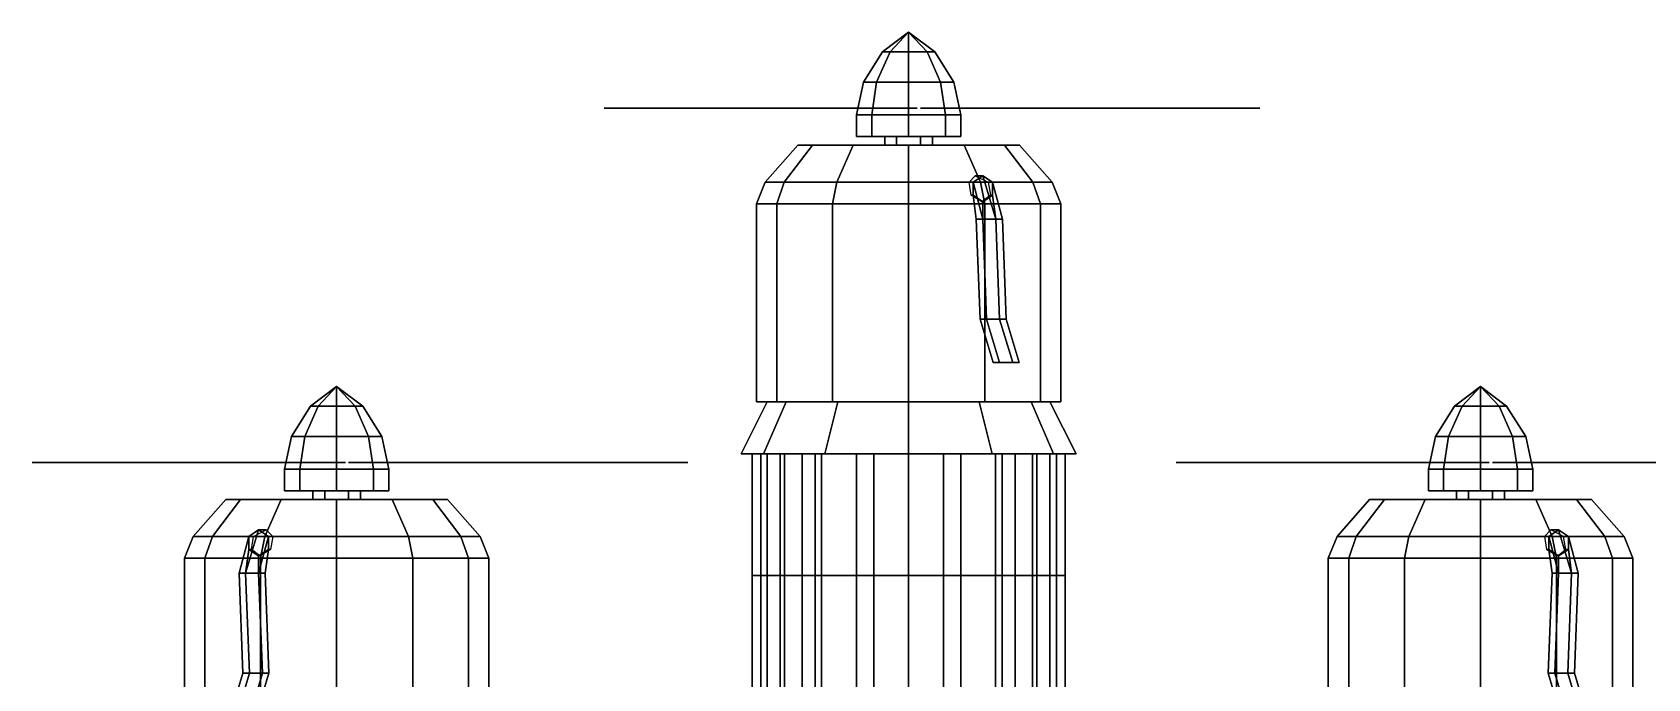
# Model space of a CAD drawing. Header units: millimetres. Extents: x -10.5 to 10.5, y -7.9 to 18.1.
# Drawn here: x -4.03 to 3.4, y 4.88 to 7.86 of the extents above; entities that cross this region are included whole.
import ezdxf

# ---------------------------------------------------------------- set-up
doc = ezdxf.new("R2010")
doc.units = ezdxf.units.MM
for name, color, linetype in [('prop', 1, 'Continuous'), ('wing1', 1, 'Continuous'), ('wing2', 5, 'Continuous')]:
    doc.layers.add(name, color=color, linetype=linetype)

msp = doc.modelspace()

# ---------------------------------------------------------------- linework, layer by layer
for points in [[(-0.4417, 7.34, 0.215), (-0.51, 7.34, -0.04), (-0.66, 7.17, -0.04), (-0.5716, 7.17, 0.29)], [(-0.51, 7.34, -0.04), (-0.4417, 7.34, -0.295), (-0.5716, 7.17, -0.37), (-0.66, 7.17, -0.04)], [(-0.255, 7.34, 0.4017), (-0.4417, 7.34, 0.215), (-0.5716, 7.17, 0.29), (-0.33, 7.17, 0.5316)], [(-0.4417, 7.34, -0.295), (-0.255, 7.34, -0.4817), (-0.33, 7.17, -0.6116), (-0.5716, 7.17, -0.37)], [(0.4417, 7.34, 0.215), (-0.51, 7.34, -0.04), (-0.4417, 7.34, 0.215), (0.255, 7.34, 0.4017)], [(0.51, 7.34, -0.04), (-0.4417, 7.34, -0.295), (-0.51, 7.34, -0.04), (0.4417, 7.34, 0.215)], [(0.255, 7.34, 0.4017), (-0.4417, 7.34, 0.215), (-0.255, 7.34, 0.4017), (0, 7.34, 0.47)], [(0.4417, 7.34, -0.295), (-0.255, 7.34, -0.4817), (-0.4417, 7.34, -0.295), (0.51, 7.34, -0.04)], [(0, 7.34, 0.47), (-0.255, 7.34, 0.4017), (-0.33, 7.17, 0.5316), (0, 7.17, 0.62)], [(-0.255, 7.34, -0.4817), (0, 7.34, -0.55), (0, 7.17, -0.7), (-0.33, 7.17, -0.6116)], [(0.255, 7.34, -0.4817), (0, 7.34, -0.55), (-0.255, 7.34, -0.4817), (0.4417, 7.34, -0.295)], [(0.255, 7.34, 0.4017), (0, 7.34, 0.47), (0, 7.17, 0.62), (0.33, 7.17, 0.5316)], [(0, 7.34, -0.55), (0.255, 7.34, -0.4817), (0.33, 7.17, -0.6116), (0, 7.17, -0.7)], [(0.4417, 7.34, 0.215), (0.255, 7.34, 0.4017), (0.33, 7.17, 0.5316), (0.5716, 7.17, 0.29)], [(0.255, 7.34, -0.4817), (0.4417, 7.34, -0.295), (0.5716, 7.17, -0.37), (0.33, 7.17, -0.6116)], [(0.51, 7.34, -0.04), (0.4417, 7.34, 0.215), (0.5716, 7.17, 0.29), (0.66, 7.17, -0.04)], [(0.4417, 7.34, -0.295), (0.51, 7.34, -0.04), (0.66, 7.17, -0.04), (0.5716, 7.17, -0.37)], [(-0.6062, 7.07, -0.39), (-0.7, 7.07, -0.04), (-0.66, 7.17, -0.04), (-0.5716, 7.17, -0.37)], [(-0.7, 7.07, -0.04), (-0.6062, 7.07, 0.31), (-0.5716, 7.17, 0.29), (-0.66, 7.17, -0.04)], [(-0.35, 7.07, -0.6462), (-0.6062, 7.07, -0.39), (-0.5716, 7.17, -0.37), (-0.33, 7.17, -0.6116)], [(-0.6062, 7.07, 0.31), (-0.35, 7.07, 0.5662), (-0.33, 7.17, 0.5316), (-0.5716, 7.17, 0.29)], [(0, 7.07, -0.74), (-0.35, 7.07, -0.6462), (-0.33, 7.17, -0.6116), (0, 7.17, -0.7)], [(-0.35, 7.07, 0.5662), (0, 7.07, 0.66), (0, 7.17, 0.62), (-0.33, 7.17, 0.5316)], [(0.35, 7.07, -0.6462), (0, 7.07, -0.74), (0, 7.17, -0.7), (0.33, 7.17, -0.6116)], [(0, 7.07, 0.66), (0.35, 7.07, 0.5662), (0.33, 7.17, 0.5316), (0, 7.17, 0.62)], [(0.3413, 7.2, -0.6512), (0.2963, 7.17, -0.6772), (0.278, 7.17, -0.6416), (0.3063, 7.2, -0.5906)], [(0.2963, 7.17, -0.6772), (0.2963, 7.11, -0.6772), (0.288, 7.11, -0.6589), (0.278, 7.17, -0.6416)], [(0.2963, 7.17, -0.6772), (0.3413, 7.2, -0.6512), (0.4013, 7, -0.7551), (0.3413, 7, -0.7551)], [(0.2963, 7.11, -0.6772), (0.2963, 7.17, -0.6772), (0.3413, 7, -0.7551), (0.3113, 7, -0.7032)], [(0.3863, 7.17, -0.6252), (0.3413, 7.2, -0.6512), (0.3063, 7.2, -0.5906), (0.3663, 7.17, -0.5906)], [(0.6062, 7.07, -0.39), (0.35, 7.07, -0.6462), (0.33, 7.17, -0.6116), (0.5716, 7.17, -0.37)], [(0.35, 7.07, 0.5662), (0.6062, 7.07, 0.31), (0.5716, 7.17, 0.29), (0.33, 7.17, 0.5316)], [(0.3413, 7.2, -0.6512), (0.3863, 7.17, -0.6252), (0.4313, 7, -0.7032), (0.4013, 7, -0.7551)], [(0.3863, 7.11, -0.6252), (0.3863, 7.17, -0.6252), (0.3663, 7.17, -0.5906), (0.3763, 7.11, -0.6079)], [(0.3863, 7.17, -0.6252), (0.3863, 7.11, -0.6252), (0.4013, 7, -0.6512), (0.4313, 7, -0.7032)], [(0.7, 7.07, -0.04), (0.6062, 7.07, -0.39), (0.5716, 7.17, -0.37), (0.66, 7.17, -0.04)], [(0.6062, 7.07, 0.31), (0.7, 7.07, -0.04), (0.66, 7.17, -0.04), (0.5716, 7.17, 0.29)], [(-0.6062, 7.07, 0.31), (-0.7, 7.07, -0.04), (-0.7, 6.16, -0.04), (-0.6062, 6.16, 0.31)], [(-0.7, 7.07, -0.04), (-0.6062, 7.07, -0.39), (-0.6062, 6.16, -0.39), (-0.7, 6.16, -0.04)], [(-0.35, 7.07, 0.5662), (-0.6062, 7.07, 0.31), (-0.6062, 6.16, 0.31), (-0.35, 6.16, 0.5662)], [(-0.6062, 7.07, -0.39), (-0.35, 7.07, -0.6462), (-0.35, 6.16, -0.6462), (-0.6062, 6.16, -0.39)], [(0, 7.07, 0.66), (-0.35, 7.07, 0.5662), (-0.35, 6.16, 0.5662), (0, 6.16, 0.66)], [(-0.35, 7.07, -0.6462), (0, 7.07, -0.74), (0, 6.16, -0.74), (-0.35, 6.16, -0.6462)], [(0.35, 7.07, 0.5662), (0, 7.07, 0.66), (0, 6.16, 0.66), (0.35, 6.16, 0.5662)], [(0, 7.07, -0.74), (0.35, 7.07, -0.6462), (0.35, 6.16, -0.6462), (0, 6.16, -0.74)], [(0.2963, 7.11, -0.6772), (0.3413, 7.08, -0.6512), (0.3363, 7.08, -0.6426), (0.288, 7.11, -0.6589)], [(0.3413, 7.08, -0.6512), (0.2963, 7.11, -0.6772), (0.3113, 7, -0.7032), (0.3413, 7, -0.6512)], [(0.3413, 7.08, -0.6512), (0.3863, 7.11, -0.6252), (0.3763, 7.11, -0.6079), (0.3363, 7.08, -0.6426)], [(0.3863, 7.11, -0.6252), (0.3413, 7.08, -0.6512), (0.3413, 7, -0.6512), (0.4013, 7, -0.6512)], [(0.6062, 7.07, 0.31), (0.35, 7.07, 0.5662), (0.35, 6.16, 0.5662), (0.6062, 6.16, 0.31)], [(0.35, 7.07, -0.6462), (0.6062, 7.07, -0.39), (0.6062, 6.16, -0.39), (0.35, 6.16, -0.6462)], [(0.7, 7.07, -0.04), (0.6062, 7.07, 0.31), (0.6062, 6.16, 0.31), (0.7, 6.16, -0.04)], [(0.6062, 7.07, -0.39), (0.7, 7.07, -0.04), (0.7, 6.16, -0.04), (0.6062, 6.16, -0.39)], [(0.3413, 7, -0.6512), (0.3113, 7, -0.7032), (0.3287, 6.54, -0.6932), (0.3587, 6.54, -0.6412)], [(0.3113, 7, -0.7032), (0.3413, 7, -0.7551), (0.3587, 6.54, -0.7451), (0.3287, 6.54, -0.6932)], [(0.3413, 7, -0.7551), (0.4013, 7, -0.7551), (0.4187, 6.54, -0.7451), (0.3587, 6.54, -0.7451)], [(0.4013, 7, -0.6512), (0.3413, 7, -0.6512), (0.3587, 6.54, -0.6412), (0.4187, 6.54, -0.6412)], [(0.4013, 7, -0.7551), (0.4313, 7, -0.7032), (0.4487, 6.54, -0.6932), (0.4187, 6.54, -0.7451)], [(0.4313, 7, -0.7032), (0.4013, 7, -0.6512), (0.4187, 6.54, -0.6412), (0.4487, 6.54, -0.6932)], [(0.3587, 6.54, -0.6412), (0.3287, 6.54, -0.6932), (0.3887, 6.34, -0.7971), (0.4187, 6.34, -0.7451)], [(0.3287, 6.54, -0.6932), (0.3587, 6.54, -0.7451), (0.4187, 6.34, -0.8491), (0.3887, 6.34, -0.7971)], [(0.3587, 6.54, -0.7451), (0.4187, 6.54, -0.7451), (0.4787, 6.34, -0.8491), (0.4187, 6.34, -0.8491)], [(0.4187, 6.54, -0.6412), (0.3587, 6.54, -0.6412), (0.4187, 6.34, -0.7451), (0.4787, 6.34, -0.7451)], [(0.4187, 6.54, -0.7451), (0.4487, 6.54, -0.6932), (0.5087, 6.34, -0.7971), (0.4787, 6.34, -0.8491)], [(0.4487, 6.54, -0.6932), (0.4187, 6.54, -0.6412), (0.4787, 6.34, -0.7451), (0.5087, 6.34, -0.7971)], [(-0.6668, 5.92, -0.53), (-0.77, 5.92, -0.06), (-0.65, 6.16, -0.03), (-0.5629, 6.16, -0.355)], [(-0.77, 5.92, -0.06), (-0.6668, 5.92, 0.355), (-0.5629, 6.16, 0.295), (-0.65, 6.16, -0.03)], [(-0.6062, 6.16, 0.31), (-0.7, 6.16, -0.04), (-0.65, 6.16, -0.03), (-0.5629, 6.16, 0.295)], [(-0.7, 6.16, -0.04), (-0.6062, 6.16, -0.39), (-0.5629, 6.16, -0.355), (-0.65, 6.16, -0.03)], [(-0.385, 5.92, -0.69), (-0.6668, 5.92, -0.53), (-0.5629, 6.16, -0.355), (-0.325, 6.16, -0.5929)], [(-0.6668, 5.92, 0.355), (-0.385, 5.92, 0.6368), (-0.325, 6.16, 0.5329), (-0.5629, 6.16, 0.295)], [(-0.35, 6.16, 0.5662), (-0.6062, 6.16, 0.31), (-0.5629, 6.16, 0.295), (-0.325, 6.16, 0.5329)], [(-0.6062, 6.16, -0.39), (-0.35, 6.16, -0.6462), (-0.325, 6.16, -0.5929), (-0.5629, 6.16, -0.355)], [(0, 5.92, -0.8), (-0.385, 5.92, -0.69), (-0.325, 6.16, -0.5929), (0, 6.16, -0.68)], [(-0.385, 5.92, 0.6368), (0, 5.92, 0.74), (0, 6.16, 0.62), (-0.325, 6.16, 0.5329)], [(0, 6.16, 0.66), (-0.35, 6.16, 0.5662), (-0.325, 6.16, 0.5329), (-0.005, 6.16, 0.6187)], [(-0.35, 6.16, -0.6462), (0, 6.16, -0.74), (0, 6.16, -0.68), (-0.325, 6.16, -0.5929)], [(0.385, 5.92, -0.69), (0, 5.92, -0.8), (0, 6.16, -0.68), (0.325, 6.16, -0.5929)], [(0, 5.92, 0.74), (0.385, 5.92, 0.6368), (0.325, 6.16, 0.5329), (0, 6.16, 0.62)], [(0.35, 6.16, 0.5662), (0, 6.16, 0.66), (0, 6.16, 0.62), (0.325, 6.16, 0.5329)], [(0, 6.16, -0.74), (0.35, 6.16, -0.6462), (0.325, 6.16, -0.5929), (0, 6.16, -0.68)], [(0.6668, 5.92, -0.53), (0.385, 5.92, -0.69), (0.325, 6.16, -0.5929), (0.5629, 6.16, -0.355)], [(0.385, 5.92, 0.6368), (0.6668, 5.92, 0.355), (0.5629, 6.16, 0.295), (0.325, 6.16, 0.5329)], [(0.35, 6.16, -0.6462), (0.6062, 6.16, -0.39), (0.5629, 6.16, -0.355), (0.325, 6.16, -0.5929)], [(0.6062, 6.16, 0.31), (0.35, 6.16, 0.5662), (0.325, 6.16, 0.5329), (0.5629, 6.16, 0.295)], [(0.77, 5.92, -0.06), (0.6668, 5.92, -0.53), (0.5629, 6.16, -0.355), (0.65, 6.16, -0.03)], [(0.6668, 5.92, 0.355), (0.77, 5.92, -0.06), (0.65, 6.16, -0.03), (0.5629, 6.16, 0.295)], [(0.6062, 6.16, -0.39), (0.7, 6.16, -0.04), (0.65, 6.16, -0.03), (0.5629, 6.16, -0.355)], [(0.7, 6.16, -0.04), (0.6062, 6.16, 0.31), (0.5629, 6.16, 0.295), (0.65, 6.16, -0.03)], [(-0.77, 5.92, -0.06), (0.6668, 5.92, -0.53), (0.77, 5.92, -0.06), (-0.6668, 5.92, 0.355)], [(-0.6668, 5.92, -0.53), (0.385, 5.92, -0.69), (0.6668, 5.92, -0.53), (-0.77, 5.92, -0.06)], [(-0.72, 5.92, 0.04), (-0.72, 5.92, -0.29), (-0.72, 5.36, -0.36), (-0.72, 5.36, 0.14)], [(-0.72, 5.92, -0.29), (-0.65, 5.92, -0.46), (-0.65, 5.36, -0.53), (-0.72, 5.36, -0.36)], [(-0.68, 5.92, 0.2), (-0.72, 5.92, 0.04), (-0.72, 5.36, 0.14), (-0.68, 5.36, 0.3)], [(-0.59, 5.92, 0.36), (-0.68, 5.92, 0.2), (-0.68, 5.36, 0.3), (-0.59, 5.36, 0.46)], [(-0.6668, 5.92, 0.355), (0.77, 5.92, -0.06), (0.6668, 5.92, 0.355), (-0.385, 5.92, 0.6368)], [(-0.385, 5.92, -0.69), (0, 5.92, -0.8), (0.385, 5.92, -0.69), (-0.6668, 5.92, -0.53)], [(-0.65, 5.92, -0.46), (-0.57, 5.92, -0.55), (-0.57, 5.36, -0.62), (-0.65, 5.36, -0.53)], [(-0.49, 5.92, 0.48), (-0.59, 5.92, 0.36), (-0.59, 5.36, 0.46), (-0.49, 5.36, 0.58)], [(-0.57, 5.92, -0.55), (-0.43, 5.92, -0.65), (-0.43, 5.36, -0.72), (-0.57, 5.36, -0.62)], [(-0.4, 5.92, 0.56), (-0.49, 5.92, 0.48), (-0.49, 5.36, 0.58), (-0.4, 5.36, 0.66)], [(-0.43, 5.92, -0.65), (-0.24, 5.92, -0.7), (-0.24, 5.36, -0.77), (-0.43, 5.36, -0.72)], [(-0.16, 5.92, 0.66), (-0.4, 5.92, 0.56), (-0.4, 5.36, 0.66), (-0.16, 5.36, 0.76)], [(-0.385, 5.92, 0.6368), (0.6668, 5.92, 0.355), (0.385, 5.92, 0.6368), (0, 5.92, 0.74)], [(-0.24, 5.92, -0.7), (0.24, 5.92, -0.7), (0.24, 5.36, -0.77), (-0.24, 5.36, -0.77)], [(0, 5.92, 0.67), (-0.16, 5.92, 0.66), (-0.16, 5.36, 0.76), (0, 5.36, 0.77)], [(0, 5.36, 0.77), (0.16, 5.36, 0.76), (0.16, 5.92, 0.66), (0, 5.92, 0.67)], [(0.16, 5.36, 0.76), (0.4, 5.36, 0.66), (0.4, 5.92, 0.56), (0.16, 5.92, 0.66)], [(0.43, 5.36, -0.72), (0.24, 5.36, -0.77), (0.24, 5.92, -0.7), (0.43, 5.92, -0.65)], [(0.4, 5.36, 0.66), (0.49, 5.36, 0.58), (0.49, 5.92, 0.48), (0.4, 5.92, 0.56)], [(0.57, 5.36, -0.62), (0.43, 5.36, -0.72), (0.43, 5.92, -0.65), (0.57, 5.92, -0.55)], [(0.49, 5.36, 0.58), (0.59, 5.36, 0.46), (0.59, 5.92, 0.36), (0.49, 5.92, 0.48)], [(0.65, 5.36, -0.53), (0.57, 5.36, -0.62), (0.57, 5.92, -0.55), (0.65, 5.92, -0.46)], [(0.59, 5.36, 0.46), (0.68, 5.36, 0.3), (0.68, 5.92, 0.2), (0.59, 5.92, 0.36)], [(0.72, 5.36, -0.36), (0.65, 5.36, -0.53), (0.65, 5.92, -0.46), (0.72, 5.92, -0.29)], [(0.68, 5.36, 0.3), (0.72, 5.36, 0.14), (0.72, 5.92, 0.04), (0.68, 5.92, 0.2)], [(0.72, 5.36, 0.14), (0.72, 5.36, -0.36), (0.72, 5.92, -0.29), (0.72, 5.92, 0.04)], [(-0.72, 5.36, 0.14), (-0.72, 5.36, -0.36), (-0.72, 4.8, -0.36), (-0.72, 4.8, 0.21)], [(-0.72, 5.36, -0.36), (-0.65, 5.36, -0.53), (-0.65, 4.8, -0.53), (-0.72, 4.8, -0.36)], [(-0.68, 5.36, 0.3), (-0.72, 5.36, 0.14), (-0.72, 4.8, 0.21), (-0.68, 4.8, 0.37)], [(-0.59, 5.36, 0.46), (-0.68, 5.36, 0.3), (-0.68, 4.8, 0.37), (-0.59, 4.8, 0.53)], [(-0.65, 5.36, -0.53), (-0.57, 5.36, -0.62), (-0.57, 4.8, -0.62), (-0.65, 4.8, -0.53)], [(-0.49, 5.36, 0.58), (-0.59, 5.36, 0.46), (-0.59, 4.8, 0.53), (-0.49, 4.8, 0.65)], [(-0.57, 5.36, -0.62), (-0.43, 5.36, -0.72), (-0.43, 4.8, -0.72), (-0.57, 4.8, -0.62)], [(-0.4, 5.36, 0.66), (-0.49, 5.36, 0.58), (-0.49, 4.8, 0.65), (-0.4, 4.8, 0.73)], [(-0.43, 5.36, -0.72), (-0.24, 5.36, -0.77), (-0.24, 4.8, -0.77), (-0.43, 4.8, -0.72)], [(-0.16, 5.36, 0.76), (-0.4, 5.36, 0.66), (-0.4, 4.8, 0.73), (-0.16, 4.8, 0.83)], [(0.24, 4.8, -0.77), (-0.24, 4.8, -0.77), (-0.24, 5.36, -0.77), (0.24, 5.36, -0.77)], [(0, 5.36, 0.77), (-0.16, 5.36, 0.76), (-0.16, 4.8, 0.83), (0, 4.8, 0.84)], [(0, 4.8, 0.84), (0.16, 4.8, 0.83), (0.16, 5.36, 0.76), (0, 5.36, 0.77)], [(0.16, 4.8, 0.83), (0.4, 4.8, 0.73), (0.4, 5.36, 0.66), (0.16, 5.36, 0.76)], [(0.43, 4.8, -0.72), (0.24, 4.8, -0.77), (0.24, 5.36, -0.77), (0.43, 5.36, -0.72)], [(0.4, 4.8, 0.73), (0.49, 4.8, 0.65), (0.49, 5.36, 0.58), (0.4, 5.36, 0.66)], [(0.57, 4.8, -0.62), (0.43, 4.8, -0.72), (0.43, 5.36, -0.72), (0.57, 5.36, -0.62)], [(0.49, 4.8, 0.65), (0.59, 4.8, 0.53), (0.59, 5.36, 0.46), (0.49, 5.36, 0.58)], [(0.65, 4.8, -0.53), (0.57, 4.8, -0.62), (0.57, 5.36, -0.62), (0.65, 5.36, -0.53)], [(0.59, 4.8, 0.53), (0.68, 4.8, 0.37), (0.68, 5.36, 0.3), (0.59, 5.36, 0.46)], [(0.72, 4.8, -0.36), (0.65, 4.8, -0.53), (0.65, 5.36, -0.53), (0.72, 5.36, -0.36)], [(0.68, 4.8, 0.37), (0.72, 4.8, 0.21), (0.72, 5.36, 0.14), (0.68, 5.36, 0.3)], [(0.72, 4.8, 0.21), (0.72, 4.8, -0.36), (0.72, 5.36, -0.36), (0.72, 5.36, 0.14)]]:
    msp.add_3dface(points)
at = {"layer": 'prop'}
for points in [[(0, 7.86), (-0.12, 7.77), (-0.0849, 7.77, 0.0849), (0, 7.86)], [(0, 7.86), (-0.0849, 7.77, -0.0849), (-0.12, 7.77), (0, 7.86)], [(0, 7.86), (-0.0849, 7.77, 0.0849), (0, 7.77, 0.12), (0, 7.86)], [(0, 7.86), (0, 7.77, -0.12), (-0.0849, 7.77, -0.0849), (0, 7.86)], [(0, 7.86), (0, 7.77, 0.12), (0.0849, 7.77, 0.0849), (0, 7.86)], [(0, 7.86), (0.0849, 7.77, 0.0849), (0.12, 7.77), (0, 7.86)], [(0, 7.86), (0.12, 7.77), (0.0849, 7.77, -0.0849), (0, 7.86)], [(0, 7.86), (0.0849, 7.77, -0.0849), (0, 7.77, -0.12), (0, 7.86)], [(-0.12, 7.77), (-0.2078, 7.63), (-0.147, 7.63, 0.147), (-0.0849, 7.77, 0.0849)], [(-0.0849, 7.77, -0.0849), (-0.147, 7.63, -0.147), (-0.2078, 7.63), (-0.12, 7.77)], [(-0.0849, 7.77, 0.0849), (-0.147, 7.63, 0.147), (0, 7.63, 0.2078), (0, 7.77, 0.12)], [(0, 7.77, -0.12), (0, 7.63, -0.2078), (-0.147, 7.63, -0.147), (-0.0849, 7.77, -0.0849)], [(0, 7.77, 0.12), (0, 7.63, 0.2078), (0.147, 7.63, 0.147), (0.0849, 7.77, 0.0849)], [(0.0849, 7.77, -0.0849), (0.147, 7.63, -0.147), (0, 7.63, -0.2078), (0, 7.77, -0.12)], [(0.0849, 7.77, 0.0849), (0.147, 7.63, 0.147), (0.2078, 7.63), (0.12, 7.77)], [(0.12, 7.77), (0.2078, 7.63), (0.147, 7.63, -0.147), (0.0849, 7.77, -0.0849)], [(-0.2078, 7.63), (-0.24, 7.48), (-0.1697, 7.48, 0.1697), (-0.147, 7.63, 0.147)], [(-0.147, 7.63, -0.147), (-0.1697, 7.48, -0.1697), (-0.24, 7.48), (-0.2078, 7.63)], [(-0.147, 7.63, 0.147), (-0.1697, 7.48, 0.1697), (0, 7.48, 0.24), (0, 7.63, 0.2078)], [(0, 7.63, -0.2078), (0, 7.48, -0.24), (-0.1697, 7.48, -0.1697), (-0.147, 7.63, -0.147)], [(0, 7.63, 0.2078), (0, 7.48, 0.24), (0.1697, 7.48, 0.1697), (0.147, 7.63, 0.147)], [(0.147, 7.63, -0.147), (0.1697, 7.48, -0.1697), (0, 7.48, -0.24), (0, 7.63, -0.2078)], [(0.147, 7.63, 0.147), (0.1697, 7.48, 0.1697), (0.24, 7.48), (0.2078, 7.63)], [(0.2078, 7.63), (0.24, 7.48), (0.1697, 7.48, -0.1697), (0.147, 7.63, -0.147)], [(-1.2989, 7.51, -1.0502), (-1.0516, 7.51, -0.6187), (-1.3996, 7.51, -1.0159), (-1.3646, 7.51, -1.0765)], [(-1.3646, 7.51, -1.0765), (-1.3996, 7.51, -1.0159), (-1.0516, 7.51, -0.6187), (-1.2989, 7.51, -1.0502)], [(-1.2989, 7.51, -1.0502), (-1.0516, 7.51, -0.6187), (-0.8637, 7.51, -0.464), (-0.8649, 7.51, -0.7419)], [(-0.8649, 7.51, -0.7419), (-0.8637, 7.51, -0.464), (-1.0516, 7.51, -0.6187), (-1.2989, 7.51, -1.0502)], [(-0.8649, 7.51, -0.7419), (-0.8637, 7.51, -0.464), (-0.7042, 7.51, -0.3604), (-0.5435, 7.51, -0.4986)], [(-0.5435, 7.51, -0.4986), (-0.7042, 7.51, -0.3604), (-0.8637, 7.51, -0.464), (-0.8649, 7.51, -0.7419)], [(-0.5435, 7.51, -0.4986), (-0.7042, 7.51, -0.3604), (-0.0843, 7.51, -0.014), (-0.0443, 7.51, -0.0833)], [(-0.0443, 7.51, -0.0833), (-0.0843, 7.51, -0.014), (-0.7042, 7.51, -0.3604), (-0.5435, 7.51, -0.4986)], [(-0.21, 7.51, 1.12), (0.03, 7.51, 0.98), (-0.01, 7.51, 1.22), (-0.26, 7.51, 1.65)], [(-0.26, 7.51, 1.65), (-0.01, 7.51, 1.22), (0.03, 7.51, 0.98), (-0.21, 7.51, 1.12)], [(-0.25, 7.51, 1.72), (-0.18, 7.51, 1.72), (-0.01, 7.51, 1.22), (-0.26, 7.51, 1.65)], [(-0.26, 7.51, 1.65), (-0.01, 7.51, 1.22), (-0.18, 7.51, 1.72), (-0.25, 7.51, 1.72)], [(-0.21, 7.51, 1.12), (0.03, 7.51, 0.98), (0.04, 7.51, 0.79), (-0.16, 7.51, 0.72)], [(-0.16, 7.51, 0.72), (0.04, 7.51, 0.79), (0.03, 7.51, 0.98), (-0.21, 7.51, 1.12)], [(-0.05, 7.51, 0.08), (0.03, 7.51, 0.08), (0.04, 7.51, 0.79), (-0.16, 7.51, 0.72)], [(-0.16, 7.51, 0.72), (0.04, 7.51, 0.79), (0.03, 7.51, 0.08), (-0.05, 7.51, 0.08)], [(0.7035, 7.51, -0.2214), (0.6642, 7.51, -0.4296), (0.0543, 7.51, -0.066), (0.0943, 7.51, 0.0033)], [(0.0943, 7.51, 0.0033), (0.0543, 7.51, -0.066), (0.6642, 7.51, -0.4296), (0.7035, 7.51, -0.2214)], [(1.0749, 7.51, -0.3781), (0.8337, 7.51, -0.516), (0.6642, 7.51, -0.4296), (0.7035, 7.51, -0.2214)], [(0.7035, 7.51, -0.2214), (0.6642, 7.51, -0.4296), (0.8337, 7.51, -0.516), (1.0749, 7.51, -0.3781)], [(1.5589, 7.51, -0.5998), (1.0616, 7.51, -0.6013), (0.8337, 7.51, -0.516), (1.0749, 7.51, -0.3781)], [(1.0749, 7.51, -0.3781), (0.8337, 7.51, -0.516), (1.0616, 7.51, -0.6013), (1.5589, 7.51, -0.5998)], [(1.5589, 7.51, -0.5998), (1.0616, 7.51, -0.6013), (1.5796, 7.51, -0.7041), (1.6146, 7.51, -0.6435)], [(1.6146, 7.51, -0.6435), (1.5796, 7.51, -0.7041), (1.0616, 7.51, -0.6013), (1.5589, 7.51, -0.5998)], [(-0.1697, 7.48, 0.1697), (-0.24, 7.48), (-0.24, 7.38), (-0.1697, 7.38, 0.1697)], [(-0.24, 7.48), (-0.1697, 7.48, -0.1697), (-0.1697, 7.38, -0.1697), (-0.24, 7.38)], [(0, 7.48, 0.24), (-0.1697, 7.48, 0.1697), (-0.1697, 7.38, 0.1697), (0, 7.38, 0.24)], [(-0.1697, 7.48, -0.1697), (0, 7.48, -0.24), (0, 7.38, -0.24), (-0.1697, 7.38, -0.1697)], [(0.1697, 7.48, 0.1697), (0, 7.48, 0.24), (0, 7.38, 0.24), (0.1697, 7.38, 0.1697)], [(0, 7.48, -0.24), (0.1697, 7.48, -0.1697), (0.1697, 7.38, -0.1697), (0, 7.38, -0.24)], [(0.24, 7.48), (0.1697, 7.48, 0.1697), (0.1697, 7.38, 0.1697), (0.24, 7.38)], [(0.1697, 7.48, -0.1697), (0.24, 7.48), (0.24, 7.38), (0.1697, 7.38, -0.1697)], [(-0.055, 7.38, 0.0953), (-0.11, 7.38), (-0.11, 7.34), (-0.055, 7.34, 0.0953)], [(-0.11, 7.38), (-0.055, 7.38, -0.0953), (-0.055, 7.34, -0.0953), (-0.11, 7.34)], [(0.055, 7.38, 0.0953), (-0.055, 7.38, 0.0953), (-0.055, 7.34, 0.0953), (0.055, 7.34, 0.0953)], [(-0.055, 7.38, -0.0953), (0.055, 7.38, -0.0953), (0.055, 7.34, -0.0953), (-0.055, 7.34, -0.0953)], [(0.11, 7.38), (0.055, 7.38, 0.0953), (0.055, 7.34, 0.0953), (0.11, 7.34)], [(0.055, 7.38, -0.0953), (0.11, 7.38), (0.11, 7.34), (0.055, 7.34, -0.0953)], [(-2.63, 6.23, -0.63), (-2.7149, 6.14, -0.7149), (-2.75, 6.14, -0.63), (-2.63, 6.23, -0.63)], [(-2.63, 6.23, -0.63), (-2.75, 6.14, -0.63), (-2.7149, 6.14, -0.5451), (-2.63, 6.23, -0.63)], [(-2.63, 6.23, -0.63), (-2.63, 6.14, -0.75), (-2.7149, 6.14, -0.7149), (-2.63, 6.23, -0.63)], [(-2.63, 6.23, -0.63), (-2.7149, 6.14, -0.5451), (-2.63, 6.14, -0.51), (-2.63, 6.23, -0.63)], [(-2.63, 6.23, -0.63), (-2.5451, 6.14, -0.7149), (-2.63, 6.14, -0.75), (-2.63, 6.23, -0.63)], [(-2.63, 6.23, -0.63), (-2.51, 6.14, -0.63), (-2.5451, 6.14, -0.7149), (-2.63, 6.23, -0.63)], [(-2.63, 6.23, -0.63), (-2.5451, 6.14, -0.5451), (-2.51, 6.14, -0.63), (-2.63, 6.23, -0.63)], [(-2.63, 6.23, -0.63), (-2.63, 6.14, -0.51), (-2.5451, 6.14, -0.5451), (-2.63, 6.23, -0.63)], [(2.63, 6.23, -0.63), (2.5451, 6.14, -0.7149), (2.51, 6.14, -0.63), (2.63, 6.23, -0.63)], [(2.63, 6.23, -0.63), (2.51, 6.14, -0.63), (2.5451, 6.14, -0.5451), (2.63, 6.23, -0.63)], [(2.63, 6.23, -0.63), (2.63, 6.14, -0.75), (2.5451, 6.14, -0.7149), (2.63, 6.23, -0.63)], [(2.63, 6.23, -0.63), (2.5451, 6.14, -0.5451), (2.63, 6.14, -0.51), (2.63, 6.23, -0.63)], [(2.63, 6.23, -0.63), (2.7149, 6.14, -0.7149), (2.63, 6.14, -0.75), (2.63, 6.23, -0.63)], [(2.63, 6.23, -0.63), (2.75, 6.14, -0.63), (2.7149, 6.14, -0.7149), (2.63, 6.23, -0.63)], [(2.63, 6.23, -0.63), (2.7149, 6.14, -0.5451), (2.75, 6.14, -0.63), (2.63, 6.23, -0.63)], [(2.63, 6.23, -0.63), (2.63, 6.14, -0.51), (2.7149, 6.14, -0.5451), (2.63, 6.23, -0.63)], [(-2.75, 6.14, -0.63), (-2.8378, 6, -0.63), (-2.777, 6, -0.483), (-2.7149, 6.14, -0.5451)], [(-2.7149, 6.14, -0.7149), (-2.777, 6, -0.777), (-2.8378, 6, -0.63), (-2.75, 6.14, -0.63)], [(-2.63, 6.14, -0.75), (-2.63, 6, -0.8378), (-2.777, 6, -0.777), (-2.7149, 6.14, -0.7149)], [(-2.7149, 6.14, -0.5451), (-2.777, 6, -0.483), (-2.63, 6, -0.4222), (-2.63, 6.14, -0.51)], [(-2.5451, 6.14, -0.7149), (-2.483, 6, -0.777), (-2.63, 6, -0.8378), (-2.63, 6.14, -0.75)], [(-2.63, 6.14, -0.51), (-2.63, 6, -0.4222), (-2.483, 6, -0.483), (-2.5451, 6.14, -0.5451)], [(-2.5451, 6.14, -0.5451), (-2.483, 6, -0.483), (-2.4222, 6, -0.63), (-2.51, 6.14, -0.63)], [(-2.51, 6.14, -0.63), (-2.4222, 6, -0.63), (-2.483, 6, -0.777), (-2.5451, 6.14, -0.7149)], [(2.5451, 6.14, -0.7149), (2.483, 6, -0.777), (2.4222, 6, -0.63), (2.51, 6.14, -0.63)], [(2.51, 6.14, -0.63), (2.4222, 6, -0.63), (2.483, 6, -0.483), (2.5451, 6.14, -0.5451)], [(2.63, 6.14, -0.75), (2.63, 6, -0.8378), (2.483, 6, -0.777), (2.5451, 6.14, -0.7149)], [(2.5451, 6.14, -0.5451), (2.483, 6, -0.483), (2.63, 6, -0.4222), (2.63, 6.14, -0.51)], [(2.7149, 6.14, -0.7149), (2.777, 6, -0.777), (2.63, 6, -0.8378), (2.63, 6.14, -0.75)], [(2.63, 6.14, -0.51), (2.63, 6, -0.4222), (2.777, 6, -0.483), (2.7149, 6.14, -0.5451)], [(2.75, 6.14, -0.63), (2.8378, 6, -0.63), (2.777, 6, -0.777), (2.7149, 6.14, -0.7149)], [(2.7149, 6.14, -0.5451), (2.777, 6, -0.483), (2.8378, 6, -0.63), (2.75, 6.14, -0.63)], [(-2.8378, 6, -0.63), (-2.87, 5.85, -0.63), (-2.7997, 5.85, -0.4603), (-2.777, 6, -0.483)], [(-2.777, 6, -0.777), (-2.7997, 5.85, -0.7997), (-2.87, 5.85, -0.63), (-2.8378, 6, -0.63)], [(-2.63, 6, -0.8378), (-2.63, 5.85, -0.87), (-2.7997, 5.85, -0.7997), (-2.777, 6, -0.777)], [(-2.777, 6, -0.483), (-2.7997, 5.85, -0.4603), (-2.63, 5.85, -0.39), (-2.63, 6, -0.4222)], [(-2.483, 6, -0.777), (-2.4603, 5.85, -0.7997), (-2.63, 5.85, -0.87), (-2.63, 6, -0.8378)], [(-2.63, 6, -0.4222), (-2.63, 5.85, -0.39), (-2.4603, 5.85, -0.4603), (-2.483, 6, -0.483)], [(-2.483, 6, -0.483), (-2.4603, 5.85, -0.4603), (-2.39, 5.85, -0.63), (-2.4222, 6, -0.63)], [(-2.4222, 6, -0.63), (-2.39, 5.85, -0.63), (-2.4603, 5.85, -0.7997), (-2.483, 6, -0.777)], [(2.483, 6, -0.777), (2.4603, 5.85, -0.7997), (2.39, 5.85, -0.63), (2.4222, 6, -0.63)], [(2.4222, 6, -0.63), (2.39, 5.85, -0.63), (2.4603, 5.85, -0.4603), (2.483, 6, -0.483)], [(2.63, 6, -0.8378), (2.63, 5.85, -0.87), (2.4603, 5.85, -0.7997), (2.483, 6, -0.777)], [(2.483, 6, -0.483), (2.4603, 5.85, -0.4603), (2.63, 5.85, -0.39), (2.63, 6, -0.4222)], [(2.777, 6, -0.777), (2.7997, 5.85, -0.7997), (2.63, 5.85, -0.87), (2.63, 6, -0.8378)], [(2.63, 6, -0.4222), (2.63, 5.85, -0.39), (2.7997, 5.85, -0.4603), (2.777, 6, -0.483)], [(2.8378, 6, -0.63), (2.87, 5.85, -0.63), (2.7997, 5.85, -0.7997), (2.777, 6, -0.777)], [(2.777, 6, -0.483), (2.7997, 5.85, -0.4603), (2.87, 5.85, -0.63), (2.8378, 6, -0.63)], [(-3.9289, 5.88, -1.6802), (-3.6816, 5.88, -1.2487), (-4.0296, 5.88, -1.6459), (-3.9946, 5.88, -1.7065)], [(-3.9946, 5.88, -1.7065), (-4.0296, 5.88, -1.6459), (-3.6816, 5.88, -1.2487), (-3.9289, 5.88, -1.6802)], [(-3.9289, 5.88, -1.6802), (-3.6816, 5.88, -1.2487), (-3.4937, 5.88, -1.094), (-3.4949, 5.88, -1.3719)], [(-3.4949, 5.88, -1.3719), (-3.4937, 5.88, -1.094), (-3.6816, 5.88, -1.2487), (-3.9289, 5.88, -1.6802)], [(-3.4949, 5.88, -1.3719), (-3.4937, 5.88, -1.094), (-3.3342, 5.88, -0.9904), (-3.1735, 5.88, -1.1286)], [(-3.1735, 5.88, -1.1286), (-3.3342, 5.88, -0.9904), (-3.4937, 5.88, -1.094), (-3.4949, 5.88, -1.3719)], [(-3.1735, 5.88, -1.1286), (-3.3342, 5.88, -0.9904), (-2.7143, 5.88, -0.644), (-2.6743, 5.88, -0.7133)], [(-2.6743, 5.88, -0.7133), (-2.7143, 5.88, -0.644), (-3.3342, 5.88, -0.9904), (-3.1735, 5.88, -1.1286)], [(-2.84, 5.88, 0.49), (-2.6, 5.88, 0.35), (-2.64, 5.88, 0.59), (-2.89, 5.88, 1.02)], [(-2.89, 5.88, 1.02), (-2.64, 5.88, 0.59), (-2.6, 5.88, 0.35), (-2.84, 5.88, 0.49)], [(-2.88, 5.88, 1.09), (-2.81, 5.88, 1.09), (-2.64, 5.88, 0.59), (-2.89, 5.88, 1.02)], [(-2.89, 5.88, 1.02), (-2.64, 5.88, 0.59), (-2.81, 5.88, 1.09), (-2.88, 5.88, 1.09)], [(-2.79, 5.88, 0.09), (-2.59, 5.88, 0.16), (-2.6, 5.88, 0.35), (-2.84, 5.88, 0.49)], [(-2.84, 5.88, 0.49), (-2.6, 5.88, 0.35), (-2.59, 5.88, 0.16), (-2.79, 5.88, 0.09)], [(-2.68, 5.88, -0.55), (-2.6, 5.88, -0.55), (-2.59, 5.88, 0.16), (-2.79, 5.88, 0.09)], [(-2.79, 5.88, 0.09), (-2.59, 5.88, 0.16), (-2.6, 5.88, -0.55), (-2.68, 5.88, -0.55)], [(-1.9265, 5.88, -0.8514), (-1.9658, 5.88, -1.0596), (-2.5757, 5.88, -0.696), (-2.5357, 5.88, -0.6267)], [(-2.5357, 5.88, -0.6267), (-2.5757, 5.88, -0.696), (-1.9658, 5.88, -1.0596), (-1.9265, 5.88, -0.8514)], [(-1.5551, 5.88, -1.0081), (-1.7963, 5.88, -1.146), (-1.9658, 5.88, -1.0596), (-1.9265, 5.88, -0.8514)], [(-1.9265, 5.88, -0.8514), (-1.9658, 5.88, -1.0596), (-1.7963, 5.88, -1.146), (-1.5551, 5.88, -1.0081)], [(-1.0711, 5.88, -1.2298), (-1.5684, 5.88, -1.2313), (-1.7963, 5.88, -1.146), (-1.5551, 5.88, -1.0081)], [(-1.5551, 5.88, -1.0081), (-1.7963, 5.88, -1.146), (-1.5684, 5.88, -1.2313), (-1.0711, 5.88, -1.2298)], [(-1.0711, 5.88, -1.2298), (-1.5684, 5.88, -1.2313), (-1.0504, 5.88, -1.3341), (-1.0154, 5.88, -1.2735)], [(-1.0154, 5.88, -1.2735), (-1.0504, 5.88, -1.3341), (-1.5684, 5.88, -1.2313), (-1.0711, 5.88, -1.2298)], [(1.3311, 5.88, -1.6802), (1.5784, 5.88, -1.2487), (1.2304, 5.88, -1.6459), (1.2654, 5.88, -1.7065)], [(1.2654, 5.88, -1.7065), (1.2304, 5.88, -1.6459), (1.5784, 5.88, -1.2487), (1.3311, 5.88, -1.6802)], [(1.3311, 5.88, -1.6802), (1.5784, 5.88, -1.2487), (1.7663, 5.88, -1.094), (1.7651, 5.88, -1.3719)], [(1.7651, 5.88, -1.3719), (1.7663, 5.88, -1.094), (1.5784, 5.88, -1.2487), (1.3311, 5.88, -1.6802)], [(1.7651, 5.88, -1.3719), (1.7663, 5.88, -1.094), (1.9258, 5.88, -0.9904), (2.0865, 5.88, -1.1286)], [(2.0865, 5.88, -1.1286), (1.9258, 5.88, -0.9904), (1.7663, 5.88, -1.094), (1.7651, 5.88, -1.3719)], [(2.0865, 5.88, -1.1286), (1.9258, 5.88, -0.9904), (2.5457, 5.88, -0.644), (2.5857, 5.88, -0.7133)], [(2.5857, 5.88, -0.7133), (2.5457, 5.88, -0.644), (1.9258, 5.88, -0.9904), (2.0865, 5.88, -1.1286)], [(2.42, 5.88, 0.49), (2.66, 5.88, 0.35), (2.62, 5.88, 0.59), (2.37, 5.88, 1.02)], [(2.37, 5.88, 1.02), (2.62, 5.88, 0.59), (2.66, 5.88, 0.35), (2.42, 5.88, 0.49)], [(2.38, 5.88, 1.09), (2.45, 5.88, 1.09), (2.62, 5.88, 0.59), (2.37, 5.88, 1.02)], [(2.37, 5.88, 1.02), (2.62, 5.88, 0.59), (2.45, 5.88, 1.09), (2.38, 5.88, 1.09)], [(2.47, 5.88, 0.09), (2.67, 5.88, 0.16), (2.66, 5.88, 0.35), (2.42, 5.88, 0.49)], [(2.42, 5.88, 0.49), (2.66, 5.88, 0.35), (2.67, 5.88, 0.16), (2.47, 5.88, 0.09)], [(2.58, 5.88, -0.55), (2.66, 5.88, -0.55), (2.67, 5.88, 0.16), (2.47, 5.88, 0.09)], [(2.47, 5.88, 0.09), (2.67, 5.88, 0.16), (2.66, 5.88, -0.55), (2.58, 5.88, -0.55)], [(3.3335, 5.88, -0.8514), (3.2942, 5.88, -1.0596), (2.6843, 5.88, -0.696), (2.7243, 5.88, -0.6267)], [(2.7243, 5.88, -0.6267), (2.6843, 5.88, -0.696), (3.2942, 5.88, -1.0596), (3.3335, 5.88, -0.8514)], [(3.7049, 5.88, -1.0081), (3.4637, 5.88, -1.146), (3.2942, 5.88, -1.0596), (3.3335, 5.88, -0.8514)], [(3.3335, 5.88, -0.8514), (3.2942, 5.88, -1.0596), (3.4637, 5.88, -1.146), (3.7049, 5.88, -1.0081)], [(-2.7997, 5.85, -0.4603), (-2.87, 5.85, -0.63), (-2.87, 5.75, -0.63), (-2.7997, 5.75, -0.4603)], [(-2.87, 5.85, -0.63), (-2.7997, 5.85, -0.7997), (-2.7997, 5.75, -0.7997), (-2.87, 5.75, -0.63)], [(-2.7997, 5.85, -0.7997), (-2.63, 5.85, -0.87), (-2.63, 5.75, -0.87), (-2.7997, 5.75, -0.7997)], [(-2.63, 5.85, -0.39), (-2.7997, 5.85, -0.4603), (-2.7997, 5.75, -0.4603), (-2.63, 5.75, -0.39)], [(-2.63, 5.85, -0.87), (-2.4603, 5.85, -0.7997), (-2.4603, 5.75, -0.7997), (-2.63, 5.75, -0.87)], [(-2.4603, 5.85, -0.4603), (-2.63, 5.85, -0.39), (-2.63, 5.75, -0.39), (-2.4603, 5.75, -0.4603)], [(-2.39, 5.85, -0.63), (-2.4603, 5.85, -0.4603), (-2.4603, 5.75, -0.4603), (-2.39, 5.75, -0.63)], [(-2.4603, 5.85, -0.7997), (-2.39, 5.85, -0.63), (-2.39, 5.75, -0.63), (-2.4603, 5.75, -0.7997)], [(2.39, 5.85, -0.63), (2.4603, 5.85, -0.7997), (2.4603, 5.75, -0.7997), (2.39, 5.75, -0.63)], [(2.4603, 5.85, -0.4603), (2.39, 5.85, -0.63), (2.39, 5.75, -0.63), (2.4603, 5.75, -0.4603)], [(2.4603, 5.85, -0.7997), (2.63, 5.85, -0.87), (2.63, 5.75, -0.87), (2.4603, 5.75, -0.7997)], [(2.63, 5.85, -0.39), (2.4603, 5.85, -0.4603), (2.4603, 5.75, -0.4603), (2.63, 5.75, -0.39)], [(2.63, 5.85, -0.87), (2.7997, 5.85, -0.7997), (2.7997, 5.75, -0.7997), (2.63, 5.75, -0.87)], [(2.7997, 5.85, -0.4603), (2.63, 5.85, -0.39), (2.63, 5.75, -0.39), (2.7997, 5.75, -0.4603)], [(2.7997, 5.85, -0.7997), (2.87, 5.85, -0.63), (2.87, 5.75, -0.63), (2.7997, 5.75, -0.7997)], [(2.87, 5.85, -0.63), (2.7997, 5.85, -0.4603), (2.7997, 5.75, -0.4603), (2.87, 5.75, -0.63)], [(-2.685, 5.75, -0.5347), (-2.74, 5.75, -0.63), (-2.74, 5.71, -0.63), (-2.685, 5.71, -0.5347)], [(-2.74, 5.75, -0.63), (-2.685, 5.75, -0.7253), (-2.685, 5.71, -0.7253), (-2.74, 5.71, -0.63)], [(-2.685, 5.75, -0.7253), (-2.575, 5.75, -0.7253), (-2.575, 5.71, -0.7253), (-2.685, 5.71, -0.7253)], [(-2.575, 5.75, -0.5347), (-2.685, 5.75, -0.5347), (-2.685, 5.71, -0.5347), (-2.575, 5.71, -0.5347)], [(-2.52, 5.75, -0.63), (-2.575, 5.75, -0.5347), (-2.575, 5.71, -0.5347), (-2.52, 5.71, -0.63)], [(-2.575, 5.75, -0.7253), (-2.52, 5.75, -0.63), (-2.52, 5.71, -0.63), (-2.575, 5.71, -0.7253)], [(2.575, 5.75, -0.5347), (2.52, 5.75, -0.63), (2.52, 5.71, -0.63), (2.575, 5.71, -0.5347)], [(2.52, 5.75, -0.63), (2.575, 5.75, -0.7253), (2.575, 5.71, -0.7253), (2.52, 5.71, -0.63)], [(2.575, 5.75, -0.7253), (2.685, 5.75, -0.7253), (2.685, 5.71, -0.7253), (2.575, 5.71, -0.7253)], [(2.685, 5.75, -0.5347), (2.575, 5.75, -0.5347), (2.575, 5.71, -0.5347), (2.685, 5.71, -0.5347)], [(2.74, 5.75, -0.63), (2.685, 5.75, -0.5347), (2.685, 5.71, -0.5347), (2.74, 5.71, -0.63)], [(2.685, 5.75, -0.7253), (2.74, 5.75, -0.63), (2.74, 5.71, -0.63), (2.685, 5.71, -0.7253)]]:
    msp.add_3dface(points, dxfattribs=at)
at = {"layer": 'wing1'}
for points in [[(-3.14, 5.71, -0.63), (-3.0717, 5.71, -0.885), (-3.2016, 5.54, -0.96), (-3.29, 5.54, -0.63)], [(-3.0717, 5.71, -0.375), (-3.14, 5.71, -0.63), (-3.29, 5.54, -0.63), (-3.2016, 5.54, -0.3)], [(-3.0717, 5.71, -0.885), (-2.885, 5.71, -1.0717), (-2.96, 5.54, -1.2016), (-3.2016, 5.54, -0.96)], [(-2.885, 5.71, -0.1883), (-3.0717, 5.71, -0.375), (-3.2016, 5.54, -0.3), (-2.96, 5.54, -0.0584)], [(-2.12, 5.71, -0.63), (-3.0717, 5.71, -0.885), (-3.14, 5.71, -0.63), (-2.1883, 5.71, -0.375)], [(-2.1883, 5.71, -0.375), (-3.14, 5.71, -0.63), (-3.0717, 5.71, -0.375), (-2.375, 5.71, -0.1883)], [(-2.1883, 5.71, -0.885), (-2.885, 5.71, -1.0717), (-3.0717, 5.71, -0.885), (-2.12, 5.71, -0.63)], [(-2.375, 5.71, -0.1883), (-3.0717, 5.71, -0.375), (-2.885, 5.71, -0.1883), (-2.63, 5.71, -0.12)], [(-2.885, 5.71, -1.0717), (-2.63, 5.71, -1.14), (-2.63, 5.54, -1.29), (-2.96, 5.54, -1.2016)], [(-2.63, 5.71, -0.12), (-2.885, 5.71, -0.1883), (-2.96, 5.54, -0.0584), (-2.63, 5.54, 0.03)], [(-2.375, 5.71, -1.0717), (-2.63, 5.71, -1.14), (-2.885, 5.71, -1.0717), (-2.1883, 5.71, -0.885)], [(-2.63, 5.71, -1.14), (-2.375, 5.71, -1.0717), (-2.3, 5.54, -1.2016), (-2.63, 5.54, -1.29)], [(-2.375, 5.71, -0.1883), (-2.63, 5.71, -0.12), (-2.63, 5.54, 0.03), (-2.3, 5.54, -0.0584)], [(-2.375, 5.71, -1.0717), (-2.1883, 5.71, -0.885), (-2.0584, 5.54, -0.96), (-2.3, 5.54, -1.2016)], [(-2.1883, 5.71, -0.375), (-2.375, 5.71, -0.1883), (-2.3, 5.54, -0.0584), (-2.0584, 5.54, -0.3)], [(-2.1883, 5.71, -0.885), (-2.12, 5.71, -0.63), (-1.97, 5.54, -0.63), (-2.0584, 5.54, -0.96)], [(-2.12, 5.71, -0.63), (-2.1883, 5.71, -0.375), (-2.0584, 5.54, -0.3), (-1.97, 5.54, -0.63)], [(-3.2362, 5.44, -0.98), (-3.33, 5.44, -0.63), (-3.29, 5.54, -0.63), (-3.2016, 5.54, -0.96)], [(-3.33, 5.44, -0.63), (-3.2362, 5.44, -0.28), (-3.2016, 5.54, -0.3), (-3.29, 5.54, -0.63)], [(-2.98, 5.44, -1.2362), (-3.2362, 5.44, -0.98), (-3.2016, 5.54, -0.96), (-2.96, 5.54, -1.2016)], [(-3.2362, 5.44, -0.28), (-2.98, 5.44, -0.0238), (-2.96, 5.54, -0.0584), (-3.2016, 5.54, -0.3)], [(-3.0337, 5.54, -1.2052), (-2.9887, 5.57, -1.2312), (-3.0487, 5.37, -1.3351), (-3.0787, 5.37, -1.2832)], [(-3.0337, 5.48, -1.2052), (-3.0337, 5.54, -1.2052), (-3.0787, 5.37, -1.2832), (-3.0487, 5.37, -1.2312)], [(-2.9887, 5.57, -1.2312), (-2.9437, 5.54, -1.2572), (-2.9887, 5.37, -1.3351), (-3.0487, 5.37, -1.3351)], [(-2.9887, 5.57, -1.2312), (-3.0337, 5.54, -1.2052), (-3.012, 5.54, -1.1716), (-2.9537, 5.57, -1.1706)], [(-3.0337, 5.54, -1.2052), (-3.0337, 5.48, -1.2052), (-3.022, 5.48, -1.1889), (-3.012, 5.54, -1.1716)], [(-2.9437, 5.54, -1.2572), (-2.9887, 5.57, -1.2312), (-2.9537, 5.57, -1.1706), (-2.9237, 5.54, -1.2226)], [(-2.9437, 5.54, -1.2572), (-2.9437, 5.48, -1.2572), (-2.9587, 5.37, -1.2832), (-2.9887, 5.37, -1.3351)], [(-2.63, 5.44, -1.33), (-2.98, 5.44, -1.2362), (-2.96, 5.54, -1.2016), (-2.63, 5.54, -1.29)], [(-2.98, 5.44, -0.0238), (-2.63, 5.44, 0.07), (-2.63, 5.54, 0.03), (-2.96, 5.54, -0.0584)], [(-2.9437, 5.48, -1.2572), (-2.9437, 5.54, -1.2572), (-2.9237, 5.54, -1.2226), (-2.9337, 5.48, -1.2399)], [(-2.28, 5.44, -1.2362), (-2.63, 5.44, -1.33), (-2.63, 5.54, -1.29), (-2.3, 5.54, -1.2016)], [(-2.63, 5.44, 0.07), (-2.28, 5.44, -0.0238), (-2.3, 5.54, -0.0584), (-2.63, 5.54, 0.03)], [(-2.0238, 5.44, -0.98), (-2.28, 5.44, -1.2362), (-2.3, 5.54, -1.2016), (-2.0584, 5.54, -0.96)], [(-2.28, 5.44, -0.0238), (-2.0238, 5.44, -0.28), (-2.0584, 5.54, -0.3), (-2.3, 5.54, -0.0584)], [(-1.93, 5.44, -0.63), (-2.0238, 5.44, -0.98), (-2.0584, 5.54, -0.96), (-1.97, 5.54, -0.63)], [(-2.0238, 5.44, -0.28), (-1.93, 5.44, -0.63), (-1.97, 5.54, -0.63), (-2.0584, 5.54, -0.3)], [(-3.33, 5.44, -0.63), (-3.2362, 5.44, -0.98), (-3.2362, 4.53, -0.98), (-3.33, 4.53, -0.63)], [(-3.2362, 5.44, -0.28), (-3.33, 5.44, -0.63), (-3.33, 4.53, -0.63), (-3.2362, 4.53, -0.28)], [(-3.2362, 5.44, -0.98), (-2.98, 5.44, -1.2362), (-2.98, 4.53, -1.2362), (-3.2362, 4.53, -0.98)], [(-2.98, 5.44, -0.0238), (-3.2362, 5.44, -0.28), (-3.2362, 4.53, -0.28), (-2.98, 4.53, -0.0238)], [(-2.9887, 5.45, -1.2312), (-3.0337, 5.48, -1.2052), (-3.0487, 5.37, -1.2312), (-2.9887, 5.37, -1.2312)], [(-3.0337, 5.48, -1.2052), (-2.9887, 5.45, -1.2312), (-2.9837, 5.45, -1.2226), (-3.022, 5.48, -1.1889)], [(-2.9437, 5.48, -1.2572), (-2.9887, 5.45, -1.2312), (-2.9887, 5.37, -1.2312), (-2.9587, 5.37, -1.2832)], [(-2.9887, 5.45, -1.2312), (-2.9437, 5.48, -1.2572), (-2.9337, 5.48, -1.2399), (-2.9837, 5.45, -1.2226)], [(-2.98, 5.44, -1.2362), (-2.63, 5.44, -1.33), (-2.63, 4.53, -1.33), (-2.98, 4.53, -1.2362)], [(-2.63, 5.44, 0.07), (-2.98, 5.44, -0.0238), (-2.98, 4.53, -0.0238), (-2.63, 4.53, 0.07)], [(-2.28, 5.44, -0.0238), (-2.63, 5.44, 0.07), (-2.63, 4.53, 0.07), (-2.28, 4.53, -0.0238)], [(-2.63, 5.44, -1.33), (-2.28, 5.44, -1.2362), (-2.28, 4.53, -1.2362), (-2.63, 4.53, -1.33)], [(-2.28, 5.44, -1.2362), (-2.0238, 5.44, -0.98), (-2.0238, 4.53, -0.98), (-2.28, 4.53, -1.2362)], [(-2.0238, 5.44, -0.28), (-2.28, 5.44, -0.0238), (-2.28, 4.53, -0.0238), (-2.0238, 4.53, -0.28)], [(-2.0238, 5.44, -0.98), (-1.93, 5.44, -0.63), (-1.93, 4.53, -0.63), (-2.0238, 4.53, -0.98)], [(-1.93, 5.44, -0.63), (-2.0238, 5.44, -0.28), (-2.0238, 4.53, -0.28), (-1.93, 4.53, -0.63)], [(-3.0787, 5.37, -1.2832), (-3.0487, 5.37, -1.3351), (-3.0313, 4.91, -1.3451), (-3.0613, 4.91, -1.2932)], [(-3.0487, 5.37, -1.2312), (-3.0787, 5.37, -1.2832), (-3.0613, 4.91, -1.2932), (-3.0313, 4.91, -1.2412)], [(-3.0487, 5.37, -1.3351), (-2.9887, 5.37, -1.3351), (-2.9713, 4.91, -1.3451), (-3.0313, 4.91, -1.3451)], [(-2.9887, 5.37, -1.2312), (-3.0487, 5.37, -1.2312), (-3.0313, 4.91, -1.2412), (-2.9713, 4.91, -1.2412)], [(-2.9587, 5.37, -1.2832), (-2.9887, 5.37, -1.2312), (-2.9713, 4.91, -1.2412), (-2.9413, 4.91, -1.2932)], [(-2.9887, 5.37, -1.3351), (-2.9587, 5.37, -1.2832), (-2.9413, 4.91, -1.2932), (-2.9713, 4.91, -1.3451)], [(-3.0613, 4.91, -1.2932), (-3.0313, 4.91, -1.3451), (-3.0913, 4.71, -1.4491), (-3.1213, 4.71, -1.3971)], [(-3.0313, 4.91, -1.2412), (-3.0613, 4.91, -1.2932), (-3.1213, 4.71, -1.3971), (-3.0913, 4.71, -1.3451)], [(-2.9713, 4.91, -1.2412), (-3.0313, 4.91, -1.2412), (-3.0913, 4.71, -1.3451), (-3.0313, 4.71, -1.3451)], [(-3.0313, 4.91, -1.3451), (-2.9713, 4.91, -1.3451), (-3.0313, 4.71, -1.4491), (-3.0913, 4.71, -1.4491)], [(-2.9413, 4.91, -1.2932), (-2.9713, 4.91, -1.2412), (-3.0313, 4.71, -1.3451), (-3.0013, 4.71, -1.3971)], [(-2.9713, 4.91, -1.3451), (-2.9413, 4.91, -1.2932), (-3.0013, 4.71, -1.3971), (-3.0313, 4.71, -1.4491)]]:
    msp.add_3dface(points, dxfattribs=at)
at = {"layer": 'wing2'}
for points in [[(2.1883, 5.71, -0.885), (2.12, 5.71, -0.63), (1.97, 5.54, -0.63), (2.0584, 5.54, -0.96)], [(2.12, 5.71, -0.63), (2.1883, 5.71, -0.375), (2.0584, 5.54, -0.3), (1.97, 5.54, -0.63)], [(2.375, 5.71, -1.0717), (2.1883, 5.71, -0.885), (2.0584, 5.54, -0.96), (2.3, 5.54, -1.2016)], [(2.1883, 5.71, -0.375), (2.375, 5.71, -0.1883), (2.3, 5.54, -0.0584), (2.0584, 5.54, -0.3)], [(2.12, 5.71, -0.63), (3.0717, 5.71, -0.885), (3.14, 5.71, -0.63), (2.1883, 5.71, -0.375)], [(2.1883, 5.71, -0.885), (2.885, 5.71, -1.0717), (3.0717, 5.71, -0.885), (2.12, 5.71, -0.63)], [(2.375, 5.71, -1.0717), (2.63, 5.71, -1.14), (2.885, 5.71, -1.0717), (2.1883, 5.71, -0.885)], [(2.1883, 5.71, -0.375), (3.14, 5.71, -0.63), (3.0717, 5.71, -0.375), (2.375, 5.71, -0.1883)], [(2.63, 5.71, -1.14), (2.375, 5.71, -1.0717), (2.3, 5.54, -1.2016), (2.63, 5.54, -1.29)], [(2.375, 5.71, -0.1883), (2.63, 5.71, -0.12), (2.63, 5.54, 0.03), (2.3, 5.54, -0.0584)], [(2.375, 5.71, -0.1883), (3.0717, 5.71, -0.375), (2.885, 5.71, -0.1883), (2.63, 5.71, -0.12)], [(2.885, 5.71, -1.0717), (2.63, 5.71, -1.14), (2.63, 5.54, -1.29), (2.96, 5.54, -1.2016)], [(2.63, 5.71, -0.12), (2.885, 5.71, -0.1883), (2.96, 5.54, -0.0584), (2.63, 5.54, 0.03)], [(3.0717, 5.71, -0.885), (2.885, 5.71, -1.0717), (2.96, 5.54, -1.2016), (3.2016, 5.54, -0.96)], [(2.885, 5.71, -0.1883), (3.0717, 5.71, -0.375), (3.2016, 5.54, -0.3), (2.96, 5.54, -0.0584)], [(3.14, 5.71, -0.63), (3.0717, 5.71, -0.885), (3.2016, 5.54, -0.96), (3.29, 5.54, -0.63)], [(3.0717, 5.71, -0.375), (3.14, 5.71, -0.63), (3.29, 5.54, -0.63), (3.2016, 5.54, -0.3)], [(1.93, 5.44, -0.63), (2.0238, 5.44, -0.98), (2.0584, 5.54, -0.96), (1.97, 5.54, -0.63)], [(2.0238, 5.44, -0.28), (1.93, 5.44, -0.63), (1.97, 5.54, -0.63), (2.0584, 5.54, -0.3)], [(2.0238, 5.44, -0.98), (2.28, 5.44, -1.2362), (2.3, 5.54, -1.2016), (2.0584, 5.54, -0.96)], [(2.28, 5.44, -0.0238), (2.0238, 5.44, -0.28), (2.0584, 5.54, -0.3), (2.3, 5.54, -0.0584)], [(2.28, 5.44, -1.2362), (2.63, 5.44, -1.33), (2.63, 5.54, -1.29), (2.3, 5.54, -1.2016)], [(2.63, 5.44, 0.07), (2.28, 5.44, -0.0238), (2.3, 5.54, -0.0584), (2.63, 5.54, 0.03)], [(2.63, 5.44, -1.33), (2.98, 5.44, -1.2362), (2.96, 5.54, -1.2016), (2.63, 5.54, -1.29)], [(2.98, 5.44, -0.0238), (2.63, 5.44, 0.07), (2.63, 5.54, 0.03), (2.96, 5.54, -0.0584)], [(2.9437, 5.54, -1.2572), (2.9887, 5.57, -1.2312), (2.9537, 5.57, -1.1706), (2.9237, 5.54, -1.2226)], [(2.9437, 5.48, -1.2572), (2.9437, 5.54, -1.2572), (2.9237, 5.54, -1.2226), (2.9337, 5.48, -1.2399)], [(2.9887, 5.57, -1.2312), (2.9437, 5.54, -1.2572), (2.9887, 5.37, -1.3351), (3.0487, 5.37, -1.3351)], [(2.9437, 5.54, -1.2572), (2.9437, 5.48, -1.2572), (2.9587, 5.37, -1.2832), (2.9887, 5.37, -1.3351)], [(2.9887, 5.57, -1.2312), (3.0337, 5.54, -1.2052), (3.012, 5.54, -1.1716), (2.9537, 5.57, -1.1706)], [(2.98, 5.44, -1.2362), (3.2362, 5.44, -0.98), (3.2016, 5.54, -0.96), (2.96, 5.54, -1.2016)], [(3.2362, 5.44, -0.28), (2.98, 5.44, -0.0238), (2.96, 5.54, -0.0584), (3.2016, 5.54, -0.3)], [(3.0337, 5.54, -1.2052), (2.9887, 5.57, -1.2312), (3.0487, 5.37, -1.3351), (3.0787, 5.37, -1.2832)], [(3.0337, 5.54, -1.2052), (3.0337, 5.48, -1.2052), (3.022, 5.48, -1.1889), (3.012, 5.54, -1.1716)], [(3.0337, 5.48, -1.2052), (3.0337, 5.54, -1.2052), (3.0787, 5.37, -1.2832), (3.0487, 5.37, -1.2312)], [(3.2362, 5.44, -0.98), (3.33, 5.44, -0.63), (3.29, 5.54, -0.63), (3.2016, 5.54, -0.96)], [(3.33, 5.44, -0.63), (3.2362, 5.44, -0.28), (3.2016, 5.54, -0.3), (3.29, 5.54, -0.63)], [(2.0238, 5.44, -0.98), (1.93, 5.44, -0.63), (1.93, 4.53, -0.63), (2.0238, 4.53, -0.98)], [(1.93, 5.44, -0.63), (2.0238, 5.44, -0.28), (2.0238, 4.53, -0.28), (1.93, 4.53, -0.63)], [(2.28, 5.44, -1.2362), (2.0238, 5.44, -0.98), (2.0238, 4.53, -0.98), (2.28, 4.53, -1.2362)], [(2.0238, 5.44, -0.28), (2.28, 5.44, -0.0238), (2.28, 4.53, -0.0238), (2.0238, 4.53, -0.28)], [(2.63, 5.44, -1.33), (2.28, 5.44, -1.2362), (2.28, 4.53, -1.2362), (2.63, 4.53, -1.33)], [(2.28, 5.44, -0.0238), (2.63, 5.44, 0.07), (2.63, 4.53, 0.07), (2.28, 4.53, -0.0238)], [(2.98, 5.44, -1.2362), (2.63, 5.44, -1.33), (2.63, 4.53, -1.33), (2.98, 4.53, -1.2362)], [(2.63, 5.44, 0.07), (2.98, 5.44, -0.0238), (2.98, 4.53, -0.0238), (2.63, 4.53, 0.07)], [(2.9887, 5.45, -1.2312), (2.9437, 5.48, -1.2572), (2.9337, 5.48, -1.2399), (2.9837, 5.45, -1.2226)], [(2.9437, 5.48, -1.2572), (2.9887, 5.45, -1.2312), (2.9887, 5.37, -1.2312), (2.9587, 5.37, -1.2832)], [(3.2362, 5.44, -0.98), (2.98, 5.44, -1.2362), (2.98, 4.53, -1.2362), (3.2362, 4.53, -0.98)], [(2.98, 5.44, -0.0238), (3.2362, 5.44, -0.28), (3.2362, 4.53, -0.28), (2.98, 4.53, -0.0238)], [(3.0337, 5.48, -1.2052), (2.9887, 5.45, -1.2312), (2.9837, 5.45, -1.2226), (3.022, 5.48, -1.1889)], [(2.9887, 5.45, -1.2312), (3.0337, 5.48, -1.2052), (3.0487, 5.37, -1.2312), (2.9887, 5.37, -1.2312)], [(3.33, 5.44, -0.63), (3.2362, 5.44, -0.98), (3.2362, 4.53, -0.98), (3.33, 4.53, -0.63)], [(3.2362, 5.44, -0.28), (3.33, 5.44, -0.63), (3.33, 4.53, -0.63), (3.2362, 4.53, -0.28)], [(2.9587, 5.37, -1.2832), (2.9887, 5.37, -1.2312), (2.9713, 4.91, -1.2412), (2.9413, 4.91, -1.2932)], [(2.9887, 5.37, -1.3351), (2.9587, 5.37, -1.2832), (2.9413, 4.91, -1.2932), (2.9713, 4.91, -1.3451)], [(3.0487, 5.37, -1.3351), (2.9887, 5.37, -1.3351), (2.9713, 4.91, -1.3451), (3.0313, 4.91, -1.3451)], [(2.9887, 5.37, -1.2312), (3.0487, 5.37, -1.2312), (3.0313, 4.91, -1.2412), (2.9713, 4.91, -1.2412)], [(3.0787, 5.37, -1.2832), (3.0487, 5.37, -1.3351), (3.0313, 4.91, -1.3451), (3.0613, 4.91, -1.2932)], [(3.0487, 5.37, -1.2312), (3.0787, 5.37, -1.2832), (3.0613, 4.91, -1.2932), (3.0313, 4.91, -1.2412)], [(2.9413, 4.91, -1.2932), (2.9713, 4.91, -1.2412), (3.0313, 4.71, -1.3451), (3.0013, 4.71, -1.3971)], [(2.9713, 4.91, -1.3451), (2.9413, 4.91, -1.2932), (3.0013, 4.71, -1.3971), (3.0313, 4.71, -1.4491)], [(2.9713, 4.91, -1.2412), (3.0313, 4.91, -1.2412), (3.0913, 4.71, -1.3451), (3.0313, 4.71, -1.3451)], [(3.0313, 4.91, -1.3451), (2.9713, 4.91, -1.3451), (3.0313, 4.71, -1.4491), (3.0913, 4.71, -1.4491)], [(3.0613, 4.91, -1.2932), (3.0313, 4.91, -1.3451), (3.0913, 4.71, -1.4491), (3.1213, 4.71, -1.3971)], [(3.0313, 4.91, -1.2412), (3.0613, 4.91, -1.2932), (3.1213, 4.71, -1.3971), (3.0913, 4.71, -1.3451)]]:
    msp.add_3dface(points, dxfattribs=at)

doc.saveas('drawing.dxf')
